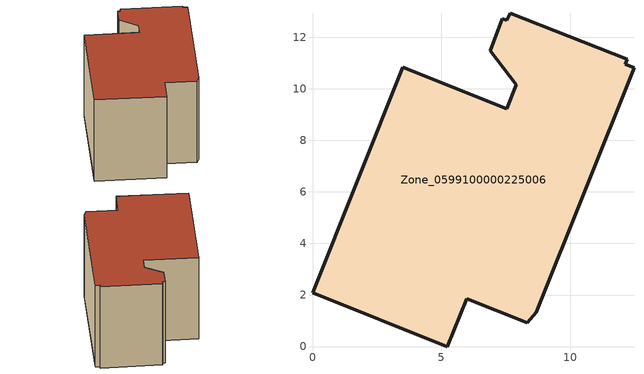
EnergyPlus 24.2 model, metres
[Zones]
Zone_0599100000225006
 floor ground (C_G): 7.68,12.92 12.2,11.15 12.12,10.94 12.47,10.81 8.68,1.34 8.33,0.92 5.97,1.86 5.23,0 0,2.09 3.49,10.83 7.53,9.22 7.9,10.15 6.89,11.48 7.36,12.72 7.54,12.66 z0.3
 wall outside (C_F): 3.49,10.83 0,2.09 5.23,0 5.97,1.86 8.33,0.92 8.68,1.34 12.47,10.81 12.12,10.94 12.2,11.15 7.68,12.92 7.54,12.66 7.36,12.72 6.89,11.48 7.9,10.15 7.53,9.22 3.49,10.83 z0.3:7.74
 roof outside (C_R): 12.2,11.15 7.68,12.92 7.54,12.66 7.36,12.72 6.89,11.48 7.9,10.15 7.53,9.22 3.49,10.83 0,2.09 5.23,0 5.97,1.86 8.33,0.92 8.68,1.34 12.47,10.81 12.12,10.94 z7.74
[BUILDING]
Pand.0599100000225006: North Axis=0; Terrain=City; Loads Convergence Tolerance Value=0.04; Temperature Convergence Tolerance Value=0.4; Solar Distribution=FullExterior; Maximum Number of Warmup Days=25; Minimum Number of Warmup Days=1
[Site:Location]
Rotterdam.The.Hague.AP_ZH_NLD Design_Conditions: Latitude=51.96; Longitude=4.45; Time Zone=1; Elevation=-4.5
[SITE:GROUNDTEMPERATURE:BUILDINGSURFACE]
18, 18, 18, 18, 18, 18, 18, 18, 18, 18, 18, 18
[MATERIAL] Thermal Absorptance=0.9; Solar Absorptance=0.7; Visible Absorptance=0.7
Name | Roughness | Thickness | Conductivity | Density | Specific Heat
G.TC.1975-1991 | MediumSmooth | 0.15 | 0.288461 | 540 | 1210
F.TC.1975-1991 | Rough | 0.3 | 0.230769 | 1920 | 840
R.TC.1975-1991 | MediumRough | 0.2 | 0.153846 | 1500 | 1000
[CONSTRUCTION]
C_G: G.TC.1975-1991
C_F: F.TC.1975-1991
C_R: R.TC.1975-1991
[ZONE]
Zone_0599100000225006: Type=1; Multiplier=1; Ceiling Height=Autocalculate; Volume=Autocalculate; Floor Area=autocalculate; Part of Total Floor Area=Yes
[ZONEINFILTRATION:DESIGNFLOWRATE]
Infil_Zone_0599100000225006: Zone or ZoneList or Space or SpaceList=Zone_0599100000225006; Schedule=AlwaysOn; Design Flow Rate Calculation Method=Flow/Area; Flow Rate per Floor Area=0.003; Constant Term Coefficient=1; Temperature Term Coefficient=0; Velocity Term Coefficient=0; Velocity Squared Term Coefficient=0
[HVACTEMPLATE:ZONE:IDEALLOADSAIRSYSTEM]
Zone_0599100000225006: Maximum Heating Supply Air Temperature=50; Minimum Cooling Supply Air Temperature=13; Maximum Heating Supply Air Humidity Ratio=0.0156; Minimum Cooling Supply Air Humidity Ratio=0.0077; Heating Limit=NoLimit; Cooling Limit=NoLimit; Dehumidification Control Type=ConstantSensibleHeatRatio; Cooling Sensible Heat Ratio=0.7; Dehumidification Setpoint=60; Humidification Control Type=None; Humidification Setpoint=30; Outdoor Air Method=None; Outdoor Air Flow Rate per Person=0.00944; Outdoor Air Flow Rate per Zone Floor Area=0; Outdoor Air Flow Rate per Zone=0; Demand Controlled Ventilation Type=None; Outdoor Air Economizer Type=NoEconomizer; Heat Recovery Type=None; Sensible Heat Recovery Effectiveness=0.7; Latent Heat Recovery Effectiveness=0.65
[ZONECONTROL:THERMOSTAT]
ThermostatControl_Zone_0599100000225006: Zone or ZoneList=Zone_0599100000225006; Control Type Schedule=DualSetpointControlType; Control 1=Thermostat_Zone_0599100000225006; Temperature Difference Between Cutout And Setpoint=0
[THERMOSTATSETPOINT:DUALSETPOINT]
Thermostat_Zone_0599100000225006: Heating Setpoint Temperature Schedule=HeatingSetpoint_Zone_0599100000225006; Cooling Setpoint Temperature Schedule=CoolingSetpoint_Zone_0599100000225006
[SCHEDULE:COMPACT]
HeatingSetpoint_Zone_0599100000225006: Through: 12/31, For: AllDays, Until: 24:00, 21
CoolingSetpoint_Zone_0599100000225006: Through: 12/31, For: AllDays, Until: 24:00, 24
DualSetpointControlType: Through: 12/31, For: AllDays, Until: 24:00, 4
AlwaysOn: Through: 12/31, For: AllDays, Until: 24:00, 1
